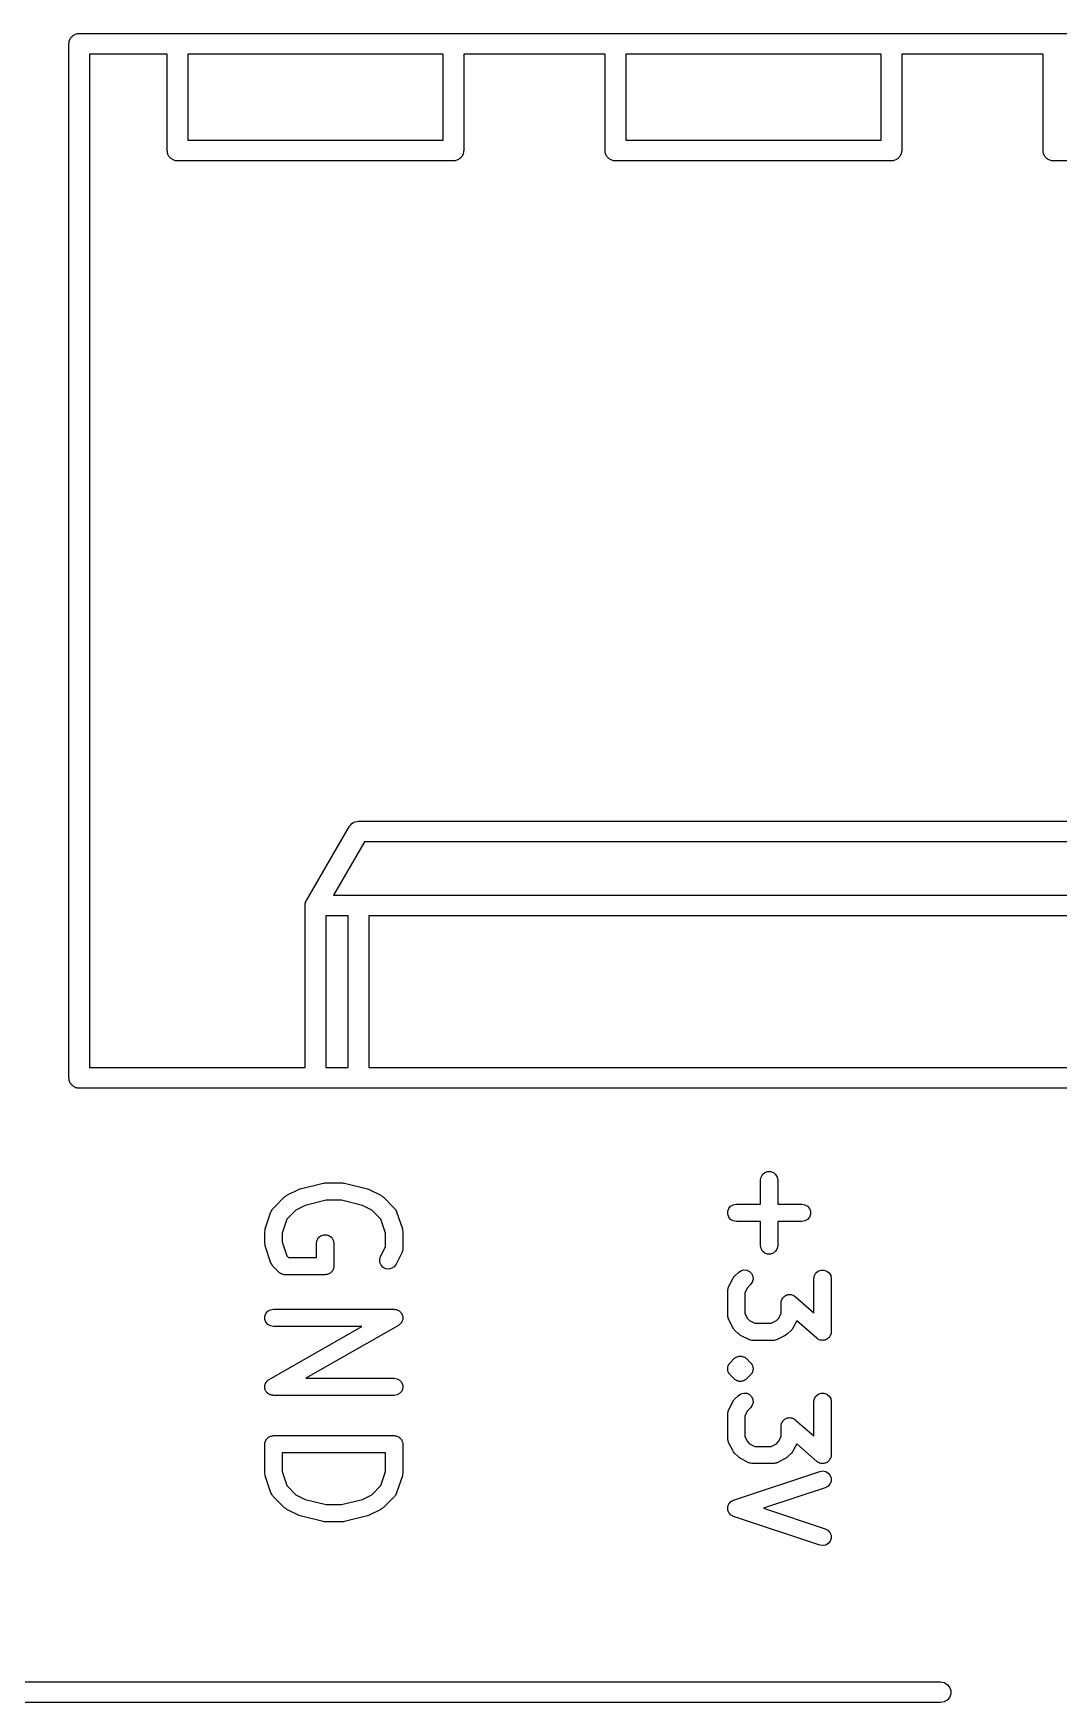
# Model space of a CAD drawing. Extents: x 127.3 to 176.4, y -111.4 to -62.2.
# Drawn here: x 136.21 to 142.16, y -71.88 to -62.2 of the extents above; entities that cross this region are included whole.
import ezdxf

# ---------------------------------------------------------------- set-up
doc = ezdxf.new("R2010")
doc.units = 0
doc.header["$MEASUREMENT"] = 0
doc.layers.add('BLACK', color=7, linetype='CONTINUOUS')

msp = doc.modelspace()

# ---------------------------------------------------------------- linework, layer by layer
at = {"layer": 'Black'}
for p, q in [((136.419, -62.258), (136.42, -62.2528)), ((136.419, -68.258), (136.419, -62.258)), ((136.42, -62.2476), (136.421, -62.2427)), ((136.42, -62.2528), (136.42, -62.2476)), ((136.421, -62.2427), (136.422, -62.2375)), ((136.422, -62.2375), (136.425, -62.2329)), ((136.425, -62.2329), (136.427, -62.228)), ((136.427, -62.228), (136.43, -62.224)), ((136.43, -62.224), (136.433, -62.2194)), ((136.433, -62.2194), (136.437, -62.2161)), ((136.437, -62.2161), (136.44, -62.212)), ((136.44, -62.212), (136.445, -62.2094)), ((136.445, -62.2094), (136.449, -62.206)), ((136.449, -62.206), (136.454, -62.2042)), ((136.454, -62.2042), (136.458, -62.2016)), ((136.458, -62.2016), (136.463, -62.2007)), ((136.463, -62.2007), (136.468, -62.1989)), ((136.468, -62.1989), (136.474, -62.1989)), ((136.474, -62.1989), (136.479, -62.198)), ((136.479, -62.198), (146.839, -62.198)), ((136.989, -62.318), (136.539, -62.318)), ((136.539, -62.318), (136.539, -68.198)), ((136.989, -62.878), (136.989, -62.318)), ((137.109, -62.318), (137.109, -62.818)), ((138.589, -62.318), (137.109, -62.318)), ((138.589, -62.818), (138.589, -62.318)), ((139.529, -62.318), (138.709, -62.318)), ((138.709, -62.318), (138.709, -62.878)), ((139.529, -62.878), (139.529, -62.318)), ((139.649, -62.318), (139.649, -62.818)), ((141.129, -62.318), (139.649, -62.318)), ((141.129, -62.818), (141.129, -62.318)), ((142.069, -62.318), (141.249, -62.318)), ((141.249, -62.318), (141.249, -62.878)), ((142.069, -62.878), (142.069, -62.318)), ((137.109, -62.818), (138.589, -62.818)), ((139.649, -62.818), (141.129, -62.818)), ((136.99, -62.8832), (136.989, -62.878)), ((136.99, -62.8884), (136.99, -62.8832)), ((136.991, -62.8933), (136.99, -62.8884)), ((136.992, -62.8985), (136.991, -62.8933)), ((136.995, -62.9031), (136.992, -62.8985)), ((136.997, -62.908), (136.995, -62.9031)), ((137, -62.912), (136.997, -62.908)), ((137.003, -62.9166), (137, -62.912)), ((137.007, -62.9199), (137.003, -62.9166)), ((137.01, -62.924), (137.007, -62.9199)), ((137.015, -62.9266), (137.01, -62.924)), ((137.019, -62.93), (137.015, -62.9266)), ((137.024, -62.9318), (137.019, -62.93)), ((137.028, -62.9344), (137.024, -62.9318)), ((137.033, -62.9353), (137.028, -62.9344)), ((137.038, -62.9371), (137.033, -62.9353)), ((137.044, -62.9371), (137.038, -62.9371)), ((137.049, -62.938), (137.044, -62.9371)), ((138.649, -62.938), (137.049, -62.938)), ((138.654, -62.9371), (138.649, -62.938)), ((138.659, -62.9371), (138.654, -62.9371)), ((138.664, -62.9353), (138.659, -62.9371)), ((138.669, -62.9344), (138.664, -62.9353)), ((138.674, -62.9318), (138.669, -62.9344)), ((138.679, -62.93), (138.674, -62.9318)), ((138.683, -62.9266), (138.679, -62.93)), ((138.687, -62.924), (138.683, -62.9266)), ((138.691, -62.9199), (138.687, -62.924)), ((138.695, -62.9166), (138.691, -62.9199)), ((138.697, -62.912), (138.695, -62.9166)), ((138.701, -62.908), (138.697, -62.912)), ((138.702, -62.9031), (138.701, -62.908)), ((138.705, -62.8985), (138.702, -62.9031)), ((138.706, -62.8933), (138.705, -62.8985)), ((138.708, -62.8884), (138.706, -62.8933)), ((138.709, -62.878), (138.708, -62.8832)), ((138.708, -62.8832), (138.708, -62.8884)), ((139.53, -62.8832), (139.529, -62.878)), ((139.53, -62.8884), (139.53, -62.8832)), ((139.531, -62.8933), (139.53, -62.8884)), ((139.532, -62.8985), (139.531, -62.8933)), ((139.535, -62.9031), (139.532, -62.8985)), ((139.537, -62.908), (139.535, -62.9031)), ((139.54, -62.912), (139.537, -62.908)), ((139.543, -62.9166), (139.54, -62.912)), ((139.547, -62.9199), (139.543, -62.9166)), ((139.55, -62.924), (139.547, -62.9199)), ((139.555, -62.9266), (139.55, -62.924)), ((139.559, -62.93), (139.555, -62.9266)), ((139.564, -62.9318), (139.559, -62.93)), ((139.568, -62.9344), (139.564, -62.9318)), ((139.573, -62.9353), (139.568, -62.9344)), ((139.578, -62.9371), (139.573, -62.9353)), ((139.584, -62.9371), (139.578, -62.9371)), ((139.589, -62.938), (139.584, -62.9371)), ((141.189, -62.938), (139.589, -62.938)), ((141.194, -62.9371), (141.189, -62.938)), ((141.199, -62.9371), (141.194, -62.9371)), ((141.204, -62.9353), (141.199, -62.9371)), ((141.209, -62.9344), (141.204, -62.9353)), ((141.214, -62.9318), (141.209, -62.9344)), ((141.219, -62.93), (141.214, -62.9318)), ((141.223, -62.9266), (141.219, -62.93)), ((141.227, -62.924), (141.223, -62.9266)), ((141.231, -62.9199), (141.227, -62.924)), ((141.235, -62.9166), (141.231, -62.9199)), ((141.237, -62.912), (141.235, -62.9166)), ((141.241, -62.908), (141.237, -62.912)), ((141.242, -62.9031), (141.241, -62.908)), ((141.245, -62.8985), (141.242, -62.9031)), ((141.246, -62.8933), (141.245, -62.8985)), ((141.248, -62.8884), (141.246, -62.8933)), ((141.249, -62.878), (141.248, -62.8832)), ((141.248, -62.8832), (141.248, -62.8884)), ((142.07, -62.8832), (142.069, -62.878)), ((142.07, -62.8884), (142.07, -62.8832)), ((142.071, -62.8933), (142.07, -62.8884)), ((142.072, -62.8985), (142.071, -62.8933)), ((142.075, -62.9031), (142.072, -62.8985)), ((142.077, -62.908), (142.075, -62.9031)), ((142.08, -62.912), (142.077, -62.908)), ((142.083, -62.9166), (142.08, -62.912)), ((142.087, -62.9199), (142.083, -62.9166)), ((142.09, -62.924), (142.087, -62.9199)), ((142.095, -62.9266), (142.09, -62.924)), ((142.099, -62.93), (142.095, -62.9266)), ((142.104, -62.9318), (142.099, -62.93)), ((142.108, -62.9344), (142.104, -62.9318)), ((142.113, -62.9353), (142.108, -62.9344)), ((142.118, -62.9371), (142.113, -62.9353)), ((142.124, -62.9371), (142.118, -62.9371)), ((142.129, -62.938), (142.124, -62.9371)), ((143.729, -62.938), (142.129, -62.938)), ((137.797, -67.2278), (138.047, -66.7978)), ((138.047, -66.7978), (138.054, -66.79)), ((138.054, -66.79), (138.06, -66.782)), ((138.06, -66.7819), (138.069, -66.7768)), ((138.06, -66.782), (138.06, -66.7819)), ((138.06, -66.782), (138.06, -66.782)), ((138.069, -66.7768), (138.078, -66.7716)), ((138.078, -66.7716), (138.088, -66.7698)), ((138.078, -66.7716), (138.078, -66.7716)), ((138.078, -66.7716), (138.078, -66.7716)), ((138.088, -66.7698), (138.099, -66.768)), ((138.099, -66.768), (138.099, -66.768)), ((138.099, -66.768), (145.219, -66.768)), ((138.133, -66.888), (137.953, -67.198)), ((145.184, -66.888), (138.133, -66.888)), ((137.953, -67.198), (145.364, -67.198)), ((137.789, -67.258), (137.79, -67.2528)), ((137.789, -68.198), (137.789, -67.258)), ((137.79, -67.2474), (137.791, -67.2426)), ((137.79, -67.2475), (137.79, -67.2474)), ((137.79, -67.2476), (137.79, -67.2475)), ((137.79, -67.2528), (137.79, -67.2476)), ((137.791, -67.2426), (137.792, -67.2375)), ((137.792, -67.2375), (137.795, -67.2329)), ((137.795, -67.2329), (137.797, -67.228)), ((137.797, -67.2279), (137.797, -67.2278)), ((137.797, -67.228), (137.797, -67.2279)), ((137.909, -67.318), (137.909, -68.198)), ((138.039, -67.318), (137.909, -67.318)), ((138.039, -68.198), (138.039, -67.318)), ((138.159, -67.318), (138.159, -68.198)), ((145.159, -67.318), (138.159, -67.318)), ((136.42, -68.2632), (136.419, -68.258)), ((136.42, -68.2684), (136.42, -68.2632)), ((136.421, -68.2733), (136.42, -68.2684)), ((136.539, -68.198), (137.789, -68.198)), ((137.909, -68.198), (138.039, -68.198)), ((138.159, -68.198), (145.159, -68.198)), ((136.422, -68.2785), (136.421, -68.2733)), ((136.425, -68.2831), (136.422, -68.2785)), ((136.427, -68.288), (136.425, -68.2831)), ((136.43, -68.292), (136.427, -68.288)), ((136.433, -68.2966), (136.43, -68.292)), ((136.437, -68.2999), (136.433, -68.2966)), ((136.44, -68.304), (136.437, -68.2999)), ((136.445, -68.3066), (136.44, -68.304)), ((136.449, -68.31), (136.445, -68.3066)), ((136.454, -68.3118), (136.449, -68.31)), ((136.458, -68.3144), (136.454, -68.3118)), ((136.463, -68.3153), (136.458, -68.3144)), ((136.468, -68.3171), (136.463, -68.3153)), ((136.474, -68.3171), (136.468, -68.3171)), ((136.479, -68.318), (136.474, -68.3171)), ((146.839, -68.318), (136.479, -68.318)), ((140.43, -68.85), (140.433, -68.8329)), ((140.43, -68.9905), (140.43, -68.85)), ((140.433, -68.8329), (140.442, -68.8179)), ((140.442, -68.8179), (140.455, -68.8067)), ((140.455, -68.8067), (140.471, -68.8008)), ((140.471, -68.8008), (140.489, -68.8008)), ((140.489, -68.8008), (140.505, -68.8067)), ((140.505, -68.8067), (140.518, -68.8179)), ((140.518, -68.8179), (140.527, -68.8329)), ((140.527, -68.8329), (140.53, -68.85)), ((140.53, -68.85), (140.53, -68.9905)), ((137.603, -69.0146), (137.67, -68.948)), ((137.67, -68.948), (137.677, -68.9434)), ((137.677, -68.9434), (137.683, -68.9386)), ((137.683, -68.9386), (137.75, -68.9053)), ((137.75, -68.9053), (137.755, -68.9037)), ((137.755, -68.9037), (137.76, -68.9015)), ((137.76, -68.9015), (137.893, -68.8682)), ((137.893, -68.8682), (137.899, -68.8677)), ((137.899, -68.8677), (137.905, -68.8667)), ((137.905, -68.8667), (138.005, -68.8667)), ((138.005, -68.8667), (138.011, -68.8677)), ((138.011, -68.8677), (138.017, -68.8682)), ((138.017, -68.8682), (138.151, -68.9015)), ((138.151, -68.9015), (138.156, -68.9037)), ((138.156, -68.9037), (138.161, -68.9053)), ((138.161, -68.9053), (138.228, -68.9386)), ((138.228, -68.9386), (138.234, -68.9434)), ((138.234, -68.9434), (138.241, -68.948)), ((138.241, -68.948), (138.307, -69.0146)), ((137.558, -69.1342), (137.591, -69.0342)), ((137.591, -69.0342), (137.593, -69.0317)), ((137.593, -69.0289), (137.597, -69.0241)), ((137.593, -69.0317), (137.593, -69.0289)), ((137.597, -69.0241), (137.6, -69.0189)), ((137.6, -69.0189), (137.602, -69.017)), ((137.602, -69.017), (137.603, -69.0146)), ((137.735, -69.0244), (137.682, -69.077)), ((137.789, -68.9972), (137.735, -69.0244)), ((137.911, -68.9667), (137.789, -68.9972)), ((137.999, -68.9667), (137.911, -68.9667)), ((138.121, -68.9972), (137.999, -68.9667)), ((138.176, -69.0244), (138.121, -68.9972)), ((138.228, -69.077), (138.176, -69.0244)), ((138.307, -69.0146), (138.309, -69.017)), ((138.309, -69.017), (138.311, -69.0189)), ((138.311, -69.0189), (138.314, -69.0241)), ((138.314, -69.0241), (138.317, -69.0289)), ((138.317, -69.0289), (138.318, -69.0317)), ((138.318, -69.0317), (138.319, -69.0342)), ((138.319, -69.0342), (138.353, -69.1342)), ((140.24, -69.0318), (140.246, -69.0155)), ((140.24, -69.0492), (140.24, -69.0318)), ((140.246, -69.0155), (140.257, -69.0022)), ((140.257, -69.0022), (140.272, -68.9935)), ((140.272, -68.9935), (140.29, -68.9905)), ((140.29, -68.9905), (140.43, -68.9905)), ((140.53, -68.9905), (140.67, -68.9905)), ((140.67, -68.9905), (140.688, -68.9935)), ((140.688, -68.9935), (140.703, -69.0022)), ((140.703, -69.0022), (140.714, -69.0155)), ((140.714, -69.0155), (140.72, -69.0318)), ((140.72, -69.0318), (140.72, -69.0492)), ((137.555, -69.15), (137.557, -69.1421)), ((137.557, -69.1421), (137.558, -69.1342)), ((137.682, -69.077), (137.655, -69.1581)), ((138.255, -69.1581), (138.228, -69.077)), ((138.353, -69.1342), (138.354, -69.1421)), ((138.354, -69.1421), (138.355, -69.15)), ((140.246, -69.0655), (140.24, -69.0492)), ((140.257, -69.0788), (140.246, -69.0655)), ((140.272, -69.0875), (140.257, -69.0788)), ((140.29, -69.0905), (140.272, -69.0875)), ((140.43, -69.0905), (140.29, -69.0905)), ((140.43, -69.231), (140.43, -69.0905)), ((140.67, -69.0905), (140.53, -69.0905)), ((140.53, -69.0905), (140.53, -69.231)), ((140.688, -69.0875), (140.67, -69.0905)), ((140.703, -69.0788), (140.688, -69.0875)), ((140.714, -69.0655), (140.703, -69.0788)), ((140.72, -69.0492), (140.714, -69.0655)), ((137.555, -69.2167), (137.555, -69.15)), ((137.557, -69.2245), (137.555, -69.2167)), ((137.558, -69.2325), (137.557, -69.2245)), ((137.591, -69.3325), (137.558, -69.2325)), ((137.655, -69.1581), (137.655, -69.2086)), ((137.655, -69.2086), (137.682, -69.2897)), ((137.855, -69.2167), (137.858, -69.1996)), ((137.855, -69.3), (137.855, -69.2167)), ((137.858, -69.1996), (137.867, -69.1845)), ((137.867, -69.1845), (137.88, -69.1734)), ((137.88, -69.1734), (137.897, -69.1674)), ((137.897, -69.1674), (137.914, -69.1674)), ((137.914, -69.1674), (137.93, -69.1734)), ((137.93, -69.1734), (137.944, -69.1845)), ((137.944, -69.1845), (137.952, -69.1996)), ((137.952, -69.1996), (137.955, -69.2167)), ((137.955, -69.2167), (137.955, -69.35)), ((138.227, -69.2943), (138.255, -69.2382)), ((138.255, -69.2382), (138.255, -69.1581)), ((138.355, -69.15), (138.355, -69.25)), ((140.433, -69.2481), (140.43, -69.231)), ((140.53, -69.231), (140.527, -69.2481)), ((137.593, -69.335), (137.591, -69.3325)), ((137.593, -69.3378), (137.593, -69.335)), ((137.682, -69.2897), (137.693, -69.3)), ((137.693, -69.3), (137.855, -69.3)), ((138.222, -69.3109), (138.227, -69.2943)), ((138.223, -69.3283), (138.222, -69.3109)), ((138.23, -69.3442), (138.223, -69.3283)), ((138.35, -69.2724), (138.317, -69.339)), ((138.351, -69.2696), (138.35, -69.2724)), ((138.352, -69.2671), (138.351, -69.2696)), ((138.353, -69.2613), (138.352, -69.2671)), ((138.355, -69.2557), (138.353, -69.2613)), ((138.355, -69.25), (138.355, -69.2528)), ((138.355, -69.2528), (138.355, -69.2557)), ((140.442, -69.2631), (140.433, -69.2481)), ((140.455, -69.2743), (140.442, -69.2631)), ((140.471, -69.2802), (140.455, -69.2743)), ((140.489, -69.2802), (140.471, -69.2802)), ((140.505, -69.2743), (140.489, -69.2802)), ((140.518, -69.2631), (140.505, -69.2743)), ((140.527, -69.2481), (140.518, -69.2631)), ((137.597, -69.3426), (137.593, -69.3378)), ((137.6, -69.3477), (137.597, -69.3426)), ((137.602, -69.3497), (137.6, -69.3477)), ((137.603, -69.352), (137.602, -69.3497)), ((137.637, -69.3854), (137.603, -69.352)), ((137.638, -69.3866), (137.637, -69.3854)), ((137.64, -69.3883), (137.638, -69.3866)), ((137.646, -69.3916), (137.64, -69.3883)), ((137.651, -69.3953), (137.646, -69.3916)), ((137.653, -69.3959), (137.651, -69.3953)), ((137.655, -69.397), (137.653, -69.3959)), ((137.661, -69.3981), (137.655, -69.397)), ((137.668, -69.3998), (137.661, -69.3981)), ((137.67, -69.3996), (137.668, -69.3998)), ((137.672, -69.4), (137.67, -69.3996)), ((137.905, -69.4), (137.672, -69.4)), ((137.91, -69.3992), (137.905, -69.4)), ((137.914, -69.3992), (137.91, -69.3992)), ((137.918, -69.3977), (137.914, -69.3992)), ((137.922, -69.397), (137.918, -69.3977)), ((137.926, -69.3948), (137.922, -69.397)), ((137.93, -69.3933), (137.926, -69.3948)), ((137.934, -69.3905), (137.93, -69.3933)), ((137.937, -69.3883), (137.934, -69.3905)), ((137.94, -69.385), (137.937, -69.3883)), ((137.944, -69.3821), (137.94, -69.385)), ((137.946, -69.3784), (137.944, -69.3821)), ((137.949, -69.375), (137.946, -69.3784)), ((137.95, -69.3709), (137.949, -69.375)), ((137.952, -69.3671), (137.95, -69.3709)), ((137.953, -69.3628), (137.952, -69.3671)), ((137.955, -69.3587), (137.953, -69.3628)), ((137.955, -69.35), (137.955, -69.3543)), ((137.955, -69.3543), (137.955, -69.3587)), ((138.242, -69.3568), (138.23, -69.3442)), ((138.258, -69.3646), (138.242, -69.3568)), ((138.275, -69.3666), (138.258, -69.3646)), ((138.292, -69.3625), (138.275, -69.3666)), ((138.306, -69.353), (138.292, -69.3625)), ((138.317, -69.339), (138.306, -69.353)), ((140.245, -69.4705), (140.269, -69.4229)), ((140.269, -69.4229), (140.273, -69.4164)), ((140.273, -69.4164), (140.278, -69.4099)), ((140.278, -69.4099), (140.302, -69.3861)), ((140.302, -69.3861), (140.316, -69.3761)), ((140.316, -69.3761), (140.333, -69.3716)), ((140.333, -69.3716), (140.35, -69.3731)), ((140.35, -69.3731), (140.366, -69.3805)), ((140.366, -69.3805), (140.378, -69.3928)), ((140.378, -69.3928), (140.385, -69.4085)), ((140.387, -69.4258), (140.382, -69.4426)), ((140.385, -69.4085), (140.387, -69.4258)), ((140.74, -69.4214), (140.743, -69.4043)), ((140.74, -69.6208), (140.74, -69.4214)), ((140.743, -69.4043), (140.751, -69.3893)), ((140.751, -69.3893), (140.765, -69.3781)), ((140.765, -69.3781), (140.781, -69.3722)), ((140.781, -69.3722), (140.798, -69.3722)), ((140.798, -69.3722), (140.815, -69.3781)), ((140.815, -69.3781), (140.828, -69.3893)), ((140.828, -69.3893), (140.837, -69.4043)), ((140.837, -69.4043), (140.84, -69.4214)), ((140.84, -69.4214), (140.84, -69.731)), ((140.24, -69.4871), (140.242, -69.4815)), ((140.24, -69.49), (140.24, -69.4871)), ((140.24, -69.4929), (140.24, -69.49)), ((140.24, -69.6357), (140.24, -69.4929)), ((140.242, -69.4815), (140.243, -69.4758)), ((140.243, -69.4758), (140.244, -69.4733)), ((140.244, -69.4733), (140.245, -69.4705)), ((140.354, -69.4749), (140.34, -69.5047)), ((140.34, -69.5047), (140.34, -69.6239)), ((140.373, -69.4568), (140.354, -69.4749)), ((140.382, -69.4426), (140.373, -69.4568)), ((140.561, -69.5321), (140.565, -69.529)), ((140.565, -69.529), (140.568, -69.5253)), ((140.568, -69.5253), (140.571, -69.5235)), ((140.571, -69.5235), (140.574, -69.521)), ((140.574, -69.521), (140.579, -69.5193)), ((140.579, -69.5193), (140.583, -69.517)), ((140.583, -69.517), (140.587, -69.5164)), ((140.587, -69.5164), (140.59, -69.515)), ((140.59, -69.515), (140.595, -69.515)), ((140.595, -69.515), (140.6, -69.5143)), ((140.6, -69.5143), (140.604, -69.515)), ((140.604, -69.515), (140.608, -69.515)), ((140.608, -69.515), (140.612, -69.5167)), ((140.612, -69.5167), (140.617, -69.5177)), ((140.617, -69.5177), (140.62, -69.5197)), ((140.62, -69.5197), (140.624, -69.521)), ((140.624, -69.521), (140.628, -69.5241)), ((140.628, -69.5241), (140.632, -69.5267)), ((140.632, -69.5267), (140.74, -69.6208)), ((137.556, -69.6413), (137.562, -69.625)), ((137.562, -69.625), (137.573, -69.6117)), ((137.573, -69.6117), (137.588, -69.603)), ((137.588, -69.603), (137.605, -69.6)), ((137.605, -69.6), (138.305, -69.6)), ((138.305, -69.6), (138.31, -69.6008)), ((138.31, -69.6008), (138.314, -69.6008)), ((138.314, -69.6008), (138.318, -69.6023)), ((138.318, -69.6023), (138.322, -69.603)), ((138.322, -69.603), (138.326, -69.6053)), ((138.326, -69.6053), (138.331, -69.6068)), ((138.331, -69.6068), (138.334, -69.6096)), ((138.334, -69.6096), (138.337, -69.6117)), ((138.337, -69.6117), (138.34, -69.6151)), ((138.34, -69.6151), (138.344, -69.618)), ((138.344, -69.618), (138.346, -69.6217)), ((138.346, -69.6217), (138.349, -69.625)), ((138.349, -69.625), (138.35, -69.6292)), ((140.34, -69.6239), (140.354, -69.6537)), ((140.534, -69.6537), (140.549, -69.6239)), ((140.549, -69.5643), (140.55, -69.5595)), ((140.549, -69.6239), (140.549, -69.5643)), ((140.55, -69.5546), (140.551, -69.551)), ((140.55, -69.5595), (140.55, -69.5546)), ((140.551, -69.551), (140.552, -69.5472)), ((140.552, -69.5472), (140.555, -69.5429)), ((140.555, -69.5429), (140.556, -69.5384)), ((140.556, -69.5384), (140.559, -69.5355)), ((140.559, -69.5355), (140.561, -69.5321)), ((137.556, -69.6587), (137.556, -69.6413)), ((137.562, -69.675), (137.556, -69.6587)), ((137.573, -69.6883), (137.562, -69.675)), ((137.588, -69.697), (137.573, -69.6883)), ((137.581, -70.0066), (138.117, -69.7)), ((137.605, -69.7), (137.588, -69.697)), ((138.117, -69.7), (137.605, -69.7)), ((138.33, -69.6934), (137.794, -70)), ((138.334, -69.6905), (138.33, -69.6934)), ((138.337, -69.6883), (138.334, -69.6905)), ((138.34, -69.685), (138.337, -69.6883)), ((138.343, -69.6823), (138.34, -69.685)), ((138.346, -69.6784), (138.343, -69.6823)), ((138.349, -69.675), (138.346, -69.6784)), ((138.35, -69.671), (138.349, -69.675)), ((138.35, -69.6292), (138.352, -69.6331)), ((138.352, -69.6673), (138.35, -69.671)), ((138.352, -69.6331), (138.353, -69.6373)), ((138.353, -69.6629), (138.352, -69.6673)), ((138.353, -69.6373), (138.355, -69.6413)), ((138.355, -69.6587), (138.353, -69.6629)), ((138.355, -69.6413), (138.355, -69.6458)), ((138.355, -69.6458), (138.355, -69.6502)), ((138.355, -69.6502), (138.355, -69.6544)), ((138.355, -69.6544), (138.355, -69.6587)), ((140.24, -69.6386), (140.24, -69.6357)), ((140.24, -69.6414), (140.24, -69.6386)), ((140.242, -69.647), (140.24, -69.6414)), ((140.243, -69.6528), (140.242, -69.647)), ((140.244, -69.6553), (140.243, -69.6528)), ((140.245, -69.6581), (140.244, -69.6553)), ((140.269, -69.7057), (140.245, -69.6581)), ((140.273, -69.7121), (140.269, -69.7057)), ((140.278, -69.7187), (140.273, -69.7121)), ((140.302, -69.7425), (140.278, -69.7187)), ((140.354, -69.6537), (140.367, -69.6661)), ((140.367, -69.6661), (140.397, -69.681)), ((140.397, -69.681), (140.492, -69.681)), ((140.492, -69.681), (140.522, -69.6661)), ((140.522, -69.6661), (140.534, -69.6537)), ((140.611, -69.7187), (140.587, -69.7425)), ((140.615, -69.7121), (140.611, -69.7187)), ((140.62, -69.7057), (140.615, -69.7121)), ((140.64, -69.6663), (140.62, -69.7057)), ((140.757, -69.7686), (140.64, -69.6663)), ((140.308, -69.7471), (140.302, -69.7425)), ((140.315, -69.7519), (140.308, -69.7471)), ((140.362, -69.7757), (140.315, -69.7519)), ((140.365, -69.7765), (140.362, -69.7757)), ((140.368, -69.7779), (140.365, -69.7765)), ((140.373, -69.779), (140.368, -69.7779)), ((140.379, -69.7806), (140.373, -69.779)), ((140.382, -69.7805), (140.379, -69.7806)), ((140.385, -69.781), (140.382, -69.7805)), ((140.504, -69.781), (140.385, -69.781)), ((140.507, -69.7805), (140.504, -69.781)), ((140.51, -69.7806), (140.507, -69.7805)), ((140.515, -69.779), (140.51, -69.7806)), ((140.521, -69.7779), (140.515, -69.779)), ((140.523, -69.7765), (140.521, -69.7779)), ((140.526, -69.7757), (140.523, -69.7765)), ((140.574, -69.7519), (140.526, -69.7757)), ((140.58, -69.7471), (140.574, -69.7519)), ((140.587, -69.7425), (140.58, -69.7471)), ((140.761, -69.7711), (140.757, -69.7686)), ((140.765, -69.7743), (140.761, -69.7711)), ((140.768, -69.7756), (140.765, -69.7743)), ((140.771, -69.7776), (140.768, -69.7756)), ((140.776, -69.7785), (140.771, -69.7776)), ((140.781, -69.7802), (140.776, -69.7785)), ((140.785, -69.7802), (140.781, -69.7802)), ((140.789, -69.7809), (140.785, -69.7802)), ((140.793, -69.7802), (140.789, -69.7809)), ((140.798, -69.7802), (140.793, -69.7802)), ((140.802, -69.7789), (140.798, -69.7802)), ((140.806, -69.7783), (140.802, -69.7789)), ((140.81, -69.7759), (140.806, -69.7783)), ((140.815, -69.7743), (140.81, -69.7759)), ((140.818, -69.7718), (140.815, -69.7743)), ((140.821, -69.7699), (140.818, -69.7718)), ((140.824, -69.7662), (140.821, -69.7699)), ((140.828, -69.7631), (140.824, -69.7662)), ((140.83, -69.7597), (140.828, -69.7631)), ((140.832, -69.7568), (140.83, -69.7597)), ((140.834, -69.7523), (140.832, -69.7568)), ((140.837, -69.7481), (140.834, -69.7523)), ((140.839, -69.7407), (140.837, -69.7442)), ((140.837, -69.7442), (140.837, -69.7481)), ((140.84, -69.731), (140.839, -69.7358)), ((140.839, -69.7358), (140.839, -69.7407)), ((140.248, -69.9186), (140.249, -69.9166)), ((140.249, -69.9166), (140.252, -69.9135)), ((140.252, -69.9135), (140.254, -69.9099)), ((140.254, -69.9099), (140.278, -69.8861)), ((140.278, -69.8861), (140.282, -69.8836)), ((140.282, -69.8836), (140.285, -69.8805)), ((140.285, -69.8805), (140.289, -69.8786)), ((140.289, -69.8786), (140.292, -69.8761)), ((140.292, -69.8761), (140.296, -69.875)), ((140.296, -69.875), (140.3, -69.8731)), ((140.3, -69.8731), (140.305, -69.8728)), ((140.305, -69.8728), (140.309, -69.8716)), ((140.309, -69.8716), (140.313, -69.872)), ((140.313, -69.872), (140.318, -69.8716)), ((140.318, -69.8716), (140.322, -69.8728)), ((140.322, -69.8728), (140.326, -69.8731)), ((140.326, -69.8731), (140.33, -69.875)), ((140.33, -69.875), (140.334, -69.8761)), ((140.334, -69.8761), (140.338, -69.8786)), ((140.338, -69.8786), (140.342, -69.8805)), ((140.342, -69.8805), (140.345, -69.8836)), ((140.345, -69.8836), (140.349, -69.8861)), ((140.349, -69.8861), (140.373, -69.9099)), ((140.373, -69.9099), (140.375, -69.9135)), ((140.375, -69.9135), (140.378, -69.9166)), ((140.378, -69.9166), (140.379, -69.9186)), ((137.567, -70.0177), (137.57, -70.015)), ((137.57, -70.015), (137.573, -70.0117)), ((137.573, -70.0117), (137.577, -70.0095)), ((137.577, -70.0095), (137.581, -70.0066)), ((137.794, -70), (138.305, -70)), ((138.305, -70), (138.322, -70.003)), ((138.322, -70.003), (138.337, -70.0117)), ((138.337, -70.0117), (138.349, -70.025)), ((140.24, -69.9366), (140.241, -69.9345)), ((140.24, -69.9388), (140.24, -69.9366)), ((140.24, -69.9409), (140.24, -69.9388)), ((140.24, -69.9452), (140.24, -69.9409)), ((140.24, -69.9496), (140.24, -69.9452)), ((140.24, -69.9517), (140.24, -69.9496)), ((140.24, -69.9539), (140.24, -69.9517)), ((140.241, -69.956), (140.24, -69.9539)), ((140.241, -69.9323), (140.243, -69.9283)), ((140.241, -69.9345), (140.241, -69.9323)), ((140.241, -69.9582), (140.241, -69.956)), ((140.243, -69.9621), (140.241, -69.9582)), ((140.243, -69.9283), (140.244, -69.9241)), ((140.244, -69.9664), (140.243, -69.9621)), ((140.244, -69.9241), (140.245, -69.9223)), ((140.245, -69.9682), (140.244, -69.9664)), ((140.245, -69.9223), (140.246, -69.9202)), ((140.246, -69.9702), (140.245, -69.9682)), ((140.246, -69.9202), (140.248, -69.9186)), ((140.248, -69.9719), (140.246, -69.9702)), ((140.249, -69.9739), (140.248, -69.9719)), ((140.252, -69.977), (140.249, -69.9739)), ((140.254, -69.9806), (140.252, -69.977)), ((140.278, -70.0044), (140.254, -69.9806)), ((140.282, -70.0069), (140.278, -70.0044)), ((140.285, -70.01), (140.282, -70.0069)), ((140.289, -70.0119), (140.285, -70.01)), ((140.292, -70.0144), (140.289, -70.0119)), ((140.296, -70.0155), (140.292, -70.0144)), ((140.334, -70.0144), (140.33, -70.0155)), ((140.338, -70.0119), (140.334, -70.0144)), ((140.342, -70.01), (140.338, -70.0119)), ((140.345, -70.0069), (140.342, -70.01)), ((140.349, -70.0044), (140.345, -70.0069)), ((140.373, -69.9806), (140.349, -70.0044)), ((140.375, -69.977), (140.373, -69.9806)), ((140.378, -69.9739), (140.375, -69.977)), ((140.379, -69.9719), (140.378, -69.9739)), ((140.379, -69.9186), (140.38, -69.9202)), ((140.38, -69.9702), (140.379, -69.9719)), ((140.38, -69.9202), (140.381, -69.9223)), ((140.381, -69.9682), (140.38, -69.9702)), ((140.381, -69.9223), (140.382, -69.9241)), ((140.382, -69.9664), (140.381, -69.9682)), ((140.382, -69.9241), (140.384, -69.9283)), ((140.384, -69.9621), (140.382, -69.9664)), ((140.384, -69.9283), (140.385, -69.9323)), ((140.385, -69.9582), (140.384, -69.9621)), ((140.385, -69.9323), (140.386, -69.9345)), ((140.386, -69.956), (140.385, -69.9582)), ((140.386, -69.9345), (140.386, -69.9366)), ((140.386, -69.9366), (140.386, -69.9388)), ((140.386, -69.9388), (140.387, -69.9409)), ((140.387, -69.9496), (140.386, -69.9517)), ((140.386, -69.9517), (140.386, -69.9539)), ((140.386, -69.9539), (140.386, -69.956)), ((140.387, -69.9409), (140.387, -69.9452)), ((140.387, -69.9452), (140.387, -69.9496)), ((137.555, -70.0498), (137.556, -70.0456)), ((137.556, -70.0542), (137.555, -70.0498)), ((137.556, -70.0413), (137.558, -70.0371)), ((137.556, -70.0456), (137.556, -70.0413)), ((137.556, -70.0587), (137.556, -70.0542)), ((137.558, -70.0627), (137.556, -70.0587)), ((137.558, -70.0327), (137.561, -70.029)), ((137.558, -70.0371), (137.558, -70.0327)), ((137.558, -70.0669), (137.558, -70.0627)), ((137.56, -70.0708), (137.558, -70.0669)), ((137.562, -70.075), (137.56, -70.0708)), ((137.561, -70.029), (137.562, -70.025)), ((137.562, -70.025), (137.565, -70.0216)), ((137.565, -70.0783), (137.562, -70.075)), ((137.565, -70.0216), (137.567, -70.0177)), ((137.567, -70.082), (137.565, -70.0783)), ((137.57, -70.0849), (137.567, -70.082)), ((137.573, -70.0883), (137.57, -70.0849)), ((137.577, -70.0904), (137.573, -70.0883)), ((137.58, -70.0932), (137.577, -70.0904)), ((137.584, -70.0947), (137.58, -70.0932)), ((137.588, -70.097), (137.584, -70.0947)), ((137.592, -70.0977), (137.588, -70.097)), ((137.596, -70.0992), (137.592, -70.0977)), ((137.601, -70.0992), (137.596, -70.0992)), ((137.605, -70.1), (137.601, -70.0992)), ((138.305, -70.1), (137.605, -70.1)), ((138.322, -70.097), (138.305, -70.1)), ((138.337, -70.0883), (138.322, -70.097)), ((138.349, -70.075), (138.337, -70.0883)), ((138.349, -70.025), (138.355, -70.0413)), ((138.355, -70.0587), (138.349, -70.075)), ((138.355, -70.0413), (138.355, -70.0587)), ((140.278, -70.1242), (140.302, -70.1004)), ((140.3, -70.0173), (140.296, -70.0155)), ((140.305, -70.0177), (140.3, -70.0173)), ((140.302, -70.1004), (140.316, -70.0904)), ((140.309, -70.0189), (140.305, -70.0177)), ((140.313, -70.0185), (140.309, -70.0189)), ((140.318, -70.0189), (140.313, -70.0185)), ((140.316, -70.0904), (140.333, -70.0859)), ((140.322, -70.0177), (140.318, -70.0189)), ((140.326, -70.0173), (140.322, -70.0177)), ((140.33, -70.0155), (140.326, -70.0173)), ((140.333, -70.0859), (140.35, -70.0874)), ((140.35, -70.0874), (140.366, -70.0948)), ((140.366, -70.0948), (140.378, -70.107)), ((140.378, -70.107), (140.385, -70.1228)), ((140.743, -70.1186), (140.751, -70.1036)), ((140.751, -70.1036), (140.765, -70.0924)), ((140.765, -70.0924), (140.781, -70.0865)), ((140.781, -70.0865), (140.798, -70.0865)), ((140.798, -70.0865), (140.815, -70.0924)), ((140.815, -70.0924), (140.828, -70.1036)), ((140.828, -70.1036), (140.837, -70.1186)), ((140.24, -70.2014), (140.242, -70.1958)), ((140.24, -70.2043), (140.24, -70.2014)), ((140.24, -70.2071), (140.24, -70.2043)), ((140.24, -70.35), (140.24, -70.2071)), ((140.242, -70.1958), (140.243, -70.19)), ((140.243, -70.19), (140.244, -70.1875)), ((140.244, -70.1875), (140.245, -70.1848)), ((140.245, -70.1848), (140.269, -70.1372)), ((140.269, -70.1372), (140.273, -70.1307)), ((140.273, -70.1307), (140.278, -70.1242)), ((140.354, -70.1891), (140.34, -70.2189)), ((140.373, -70.1711), (140.354, -70.1891)), ((140.382, -70.1568), (140.373, -70.1711)), ((140.387, -70.1401), (140.382, -70.1568)), ((140.385, -70.1228), (140.387, -70.1401)), ((140.74, -70.1357), (140.743, -70.1186)), ((140.74, -70.335), (140.74, -70.1357)), ((140.837, -70.1186), (140.84, -70.1357)), ((140.84, -70.1357), (140.84, -70.4452)), ((140.34, -70.2189), (140.34, -70.3382)), ((140.549, -70.2786), (140.55, -70.2738)), ((140.549, -70.3382), (140.549, -70.2786)), ((140.55, -70.2689), (140.551, -70.2653)), ((140.55, -70.2738), (140.55, -70.2689)), ((140.551, -70.2653), (140.552, -70.2615)), ((140.552, -70.2615), (140.555, -70.2572)), ((140.555, -70.2572), (140.556, -70.2527)), ((140.556, -70.2527), (140.559, -70.2498)), ((140.559, -70.2498), (140.561, -70.2464)), ((140.561, -70.2464), (140.565, -70.2433)), ((140.565, -70.2433), (140.568, -70.2396)), ((140.568, -70.2396), (140.571, -70.2378)), ((140.571, -70.2378), (140.574, -70.2353)), ((140.574, -70.2353), (140.579, -70.2336)), ((140.579, -70.2336), (140.583, -70.2312)), ((140.583, -70.2312), (140.587, -70.2307)), ((140.587, -70.2307), (140.59, -70.2293)), ((140.59, -70.2293), (140.595, -70.2293)), ((140.595, -70.2293), (140.6, -70.2286)), ((140.6, -70.2286), (140.604, -70.2293)), ((140.604, -70.2293), (140.608, -70.2293)), ((140.608, -70.2293), (140.612, -70.231)), ((140.612, -70.231), (140.617, -70.232)), ((140.617, -70.232), (140.62, -70.234)), ((140.62, -70.234), (140.624, -70.2353)), ((140.624, -70.2353), (140.628, -70.2384)), ((140.628, -70.2384), (140.632, -70.2409)), ((140.632, -70.2409), (140.74, -70.335)), ((137.555, -70.3833), (137.556, -70.379)), ((137.555, -70.55), (137.555, -70.3833)), ((137.556, -70.3747), (137.558, -70.3705)), ((137.556, -70.379), (137.556, -70.3747)), ((137.558, -70.3662), (137.561, -70.3624)), ((137.558, -70.3705), (137.558, -70.3662)), ((137.561, -70.3624), (137.562, -70.3583)), ((137.562, -70.3583), (137.565, -70.355)), ((137.565, -70.355), (137.567, -70.3512)), ((137.567, -70.3512), (137.57, -70.3484)), ((137.57, -70.3484), (137.573, -70.345)), ((137.573, -70.345), (137.577, -70.3428)), ((137.577, -70.3428), (137.58, -70.34)), ((137.58, -70.34), (137.584, -70.3385)), ((137.584, -70.3385), (137.588, -70.3363)), ((137.588, -70.3363), (137.593, -70.3356)), ((137.593, -70.3356), (137.597, -70.3341)), ((137.597, -70.3341), (137.601, -70.3341)), ((137.601, -70.3341), (137.605, -70.3333)), ((137.605, -70.3333), (138.305, -70.3333)), ((138.305, -70.3333), (138.31, -70.3341)), ((138.31, -70.3341), (138.314, -70.3341)), ((138.314, -70.3341), (138.318, -70.3356)), ((138.318, -70.3356), (138.322, -70.3363)), ((138.322, -70.3363), (138.326, -70.3385)), ((138.326, -70.3385), (138.33, -70.34)), ((138.33, -70.34), (138.334, -70.3428)), ((138.334, -70.3428), (138.337, -70.345)), ((138.337, -70.345), (138.34, -70.3484)), ((138.34, -70.3484), (138.344, -70.3512)), ((138.344, -70.3512), (138.346, -70.355)), ((138.346, -70.355), (138.349, -70.3583)), ((138.349, -70.3583), (138.35, -70.3624)), ((138.35, -70.3624), (138.352, -70.3662)), ((138.352, -70.3662), (138.353, -70.3705)), ((138.353, -70.3705), (138.355, -70.3747)), ((138.355, -70.3747), (138.355, -70.379)), ((138.355, -70.379), (138.355, -70.3833)), ((138.355, -70.3833), (138.355, -70.55)), ((140.24, -70.3528), (140.24, -70.35)), ((140.24, -70.3557), (140.24, -70.3528)), ((140.242, -70.3613), (140.24, -70.3557)), ((140.243, -70.3671), (140.242, -70.3613)), ((140.244, -70.3696), (140.243, -70.3671)), ((140.245, -70.3724), (140.244, -70.3696)), ((140.269, -70.42), (140.245, -70.3724)), ((140.34, -70.3382), (140.354, -70.368)), ((140.354, -70.368), (140.367, -70.3803)), ((140.367, -70.3803), (140.397, -70.3952)), ((140.397, -70.3952), (140.492, -70.3952)), ((140.492, -70.3952), (140.522, -70.3803)), ((140.522, -70.3803), (140.534, -70.368)), ((140.534, -70.368), (140.549, -70.3382)), ((140.64, -70.3806), (140.62, -70.42)), ((140.757, -70.4829), (140.64, -70.3806)), ((137.655, -70.4333), (137.655, -70.5419)), ((138.255, -70.4333), (137.655, -70.4333)), ((138.255, -70.5419), (138.255, -70.4333)), ((140.273, -70.4264), (140.269, -70.42)), ((140.278, -70.433), (140.273, -70.4264)), ((140.302, -70.4568), (140.278, -70.433)), ((140.308, -70.4614), (140.302, -70.4568)), ((140.315, -70.4662), (140.308, -70.4614)), ((140.362, -70.49), (140.315, -70.4662)), ((140.365, -70.4908), (140.362, -70.49)), ((140.368, -70.4922), (140.365, -70.4908)), ((140.373, -70.4932), (140.368, -70.4922)), ((140.379, -70.4949), (140.373, -70.4932)), ((140.382, -70.4947), (140.379, -70.4949)), ((140.385, -70.4952), (140.382, -70.4947)), ((140.504, -70.4952), (140.385, -70.4952)), ((140.507, -70.4947), (140.504, -70.4952)), ((140.51, -70.4949), (140.507, -70.4947)), ((140.515, -70.4932), (140.51, -70.4949)), ((140.521, -70.4922), (140.515, -70.4932)), ((140.523, -70.4908), (140.521, -70.4922)), ((140.526, -70.49), (140.523, -70.4908)), ((140.574, -70.4662), (140.526, -70.49)), ((140.58, -70.4614), (140.574, -70.4662)), ((140.587, -70.4568), (140.58, -70.4614)), ((140.611, -70.433), (140.587, -70.4568)), ((140.615, -70.4264), (140.611, -70.433)), ((140.62, -70.42), (140.615, -70.4264)), ((140.761, -70.4854), (140.757, -70.4829)), ((140.765, -70.4885), (140.761, -70.4854)), ((140.768, -70.4899), (140.765, -70.4885)), ((140.771, -70.4919), (140.768, -70.4899)), ((140.776, -70.4928), (140.771, -70.4919)), ((140.781, -70.4945), (140.776, -70.4928)), ((140.785, -70.4945), (140.781, -70.4945)), ((140.789, -70.4952), (140.785, -70.4945)), ((140.793, -70.4945), (140.789, -70.4952)), ((140.798, -70.4945), (140.793, -70.4945)), ((140.802, -70.4932), (140.798, -70.4945)), ((140.806, -70.4926), (140.802, -70.4932)), ((140.81, -70.4902), (140.806, -70.4926)), ((140.815, -70.4885), (140.81, -70.4902)), ((140.818, -70.4861), (140.815, -70.4885)), ((140.821, -70.4842), (140.818, -70.4861)), ((140.824, -70.4805), (140.821, -70.4842)), ((140.828, -70.4774), (140.824, -70.4805)), ((140.83, -70.474), (140.828, -70.4774)), ((140.832, -70.4711), (140.83, -70.474)), ((140.834, -70.4666), (140.832, -70.4711)), ((140.837, -70.4623), (140.834, -70.4666)), ((140.839, -70.4549), (140.837, -70.4585)), ((140.837, -70.4585), (140.837, -70.4623)), ((140.84, -70.4452), (140.839, -70.4501)), ((140.839, -70.4501), (140.839, -70.4549)), ((137.557, -70.5579), (137.555, -70.55)), ((137.558, -70.5658), (137.557, -70.5579)), ((137.591, -70.6658), (137.558, -70.5658)), ((137.655, -70.5419), (137.682, -70.623)), ((138.228, -70.623), (138.255, -70.5419)), ((138.353, -70.5658), (138.319, -70.6658)), ((138.354, -70.5579), (138.353, -70.5658)), ((138.355, -70.55), (138.354, -70.5579)), ((140.274, -70.7073), (140.774, -70.5407)), ((140.774, -70.5407), (140.791, -70.5381)), ((140.791, -70.5381), (140.808, -70.5416)), ((140.808, -70.5416), (140.823, -70.5507)), ((140.823, -70.5507), (140.834, -70.5643)), ((140.834, -70.5643), (140.839, -70.5808)), ((140.839, -70.5808), (140.839, -70.5981)), ((137.593, -70.6683), (137.591, -70.6658)), ((137.593, -70.6711), (137.593, -70.6683)), ((137.597, -70.6759), (137.593, -70.6711)), ((137.6, -70.6811), (137.597, -70.6759)), ((137.602, -70.683), (137.6, -70.6811)), ((137.603, -70.6854), (137.602, -70.683)), ((137.67, -70.752), (137.603, -70.6854)), ((137.682, -70.623), (137.735, -70.6756)), ((137.735, -70.6756), (137.789, -70.7028)), ((138.121, -70.7028), (138.176, -70.6756)), ((138.176, -70.6756), (138.228, -70.623)), ((138.307, -70.6854), (138.241, -70.752)), ((138.309, -70.683), (138.307, -70.6854)), ((138.311, -70.6811), (138.309, -70.683)), ((138.314, -70.6759), (138.311, -70.6811)), ((138.317, -70.6711), (138.314, -70.6759)), ((138.318, -70.6683), (138.317, -70.6711)), ((138.319, -70.6658), (138.318, -70.6683)), ((140.805, -70.6355), (140.448, -70.7548)), ((140.821, -70.6273), (140.805, -70.6355)), ((140.832, -70.6143), (140.821, -70.6273)), ((140.839, -70.5981), (140.832, -70.6143)), ((137.677, -70.7566), (137.67, -70.752)), ((137.683, -70.7614), (137.677, -70.7566)), ((137.75, -70.7947), (137.683, -70.7614)), ((137.789, -70.7028), (137.911, -70.7333)), ((137.911, -70.7333), (137.999, -70.7333)), ((137.999, -70.7333), (138.121, -70.7028)), ((138.228, -70.7614), (138.161, -70.7947)), ((138.234, -70.7566), (138.228, -70.7614)), ((138.241, -70.752), (138.234, -70.7566)), ((140.24, -70.7474), (140.241, -70.7461)), ((140.24, -70.7548), (140.24, -70.7474)), ((140.24, -70.7621), (140.24, -70.7548)), ((140.241, -70.7634), (140.24, -70.7621)), ((140.241, -70.7447), (140.243, -70.7379)), ((140.241, -70.7461), (140.241, -70.7447)), ((140.241, -70.7648), (140.241, -70.7634)), ((140.243, -70.7716), (140.241, -70.7648)), ((140.243, -70.7379), (140.246, -70.731)), ((140.246, -70.7786), (140.243, -70.7716)), ((140.246, -70.7299), (140.247, -70.7286)), ((140.246, -70.731), (140.246, -70.7299)), ((140.246, -70.7797), (140.246, -70.7786)), ((140.247, -70.7809), (140.246, -70.7797)), ((140.247, -70.7286), (140.252, -70.7231)), ((140.252, -70.7864), (140.247, -70.7809)), ((140.252, -70.7231), (140.256, -70.7174)), ((140.256, -70.7922), (140.252, -70.7864)), ((140.256, -70.7174), (140.258, -70.7166)), ((140.258, -70.7156), (140.265, -70.7121)), ((140.258, -70.7166), (140.258, -70.7156)), ((140.265, -70.7121), (140.271, -70.7083)), ((140.271, -70.7083), (140.273, -70.708)), ((140.273, -70.708), (140.274, -70.7073)), ((140.448, -70.7548), (140.805, -70.874)), ((137.755, -70.7963), (137.75, -70.7947)), ((137.76, -70.7985), (137.755, -70.7963)), ((137.893, -70.8318), (137.76, -70.7985)), ((137.899, -70.8323), (137.893, -70.8318)), ((137.905, -70.8333), (137.899, -70.8323)), ((138.005, -70.8333), (137.905, -70.8333)), ((138.011, -70.8323), (138.005, -70.8333)), ((138.017, -70.8318), (138.011, -70.8323)), ((138.151, -70.7985), (138.017, -70.8318)), ((138.156, -70.7963), (138.151, -70.7985)), ((138.161, -70.7947), (138.156, -70.7963)), ((140.258, -70.7929), (140.256, -70.7922)), ((140.258, -70.7939), (140.258, -70.7929)), ((140.265, -70.7974), (140.258, -70.7939)), ((140.271, -70.8013), (140.265, -70.7974)), ((140.273, -70.8015), (140.271, -70.8013)), ((140.274, -70.8022), (140.273, -70.8015)), ((140.774, -70.9689), (140.274, -70.8022)), ((140.805, -70.874), (140.821, -70.8823)), ((140.821, -70.8823), (140.832, -70.8953)), ((140.791, -70.9714), (140.774, -70.9689)), ((140.808, -70.9679), (140.791, -70.9714)), ((140.823, -70.9588), (140.808, -70.9679)), ((140.834, -70.9452), (140.823, -70.9588)), ((140.832, -70.8953), (140.839, -70.9114)), ((140.839, -70.9288), (140.834, -70.9452)), ((140.839, -70.9114), (140.839, -70.9288)), ((135.524, -71.762), (141.474, -71.762)), ((141.474, -71.762), (141.495, -71.7656)), ((141.495, -71.7656), (141.513, -71.776)), ((141.513, -71.776), (141.526, -71.792)), ((141.526, -71.852), (141.513, -71.868)), ((141.526, -71.792), (141.533, -71.8116)), ((141.533, -71.8324), (141.526, -71.852)), ((141.533, -71.8116), (141.533, -71.8324)), ((141.474, -71.882), (135.524, -71.882)), ((141.495, -71.8784), (141.474, -71.882)), ((141.513, -71.868), (141.495, -71.8784))]:
    msp.add_line(p, q, dxfattribs=at)

doc.saveas('drawing.dxf')
